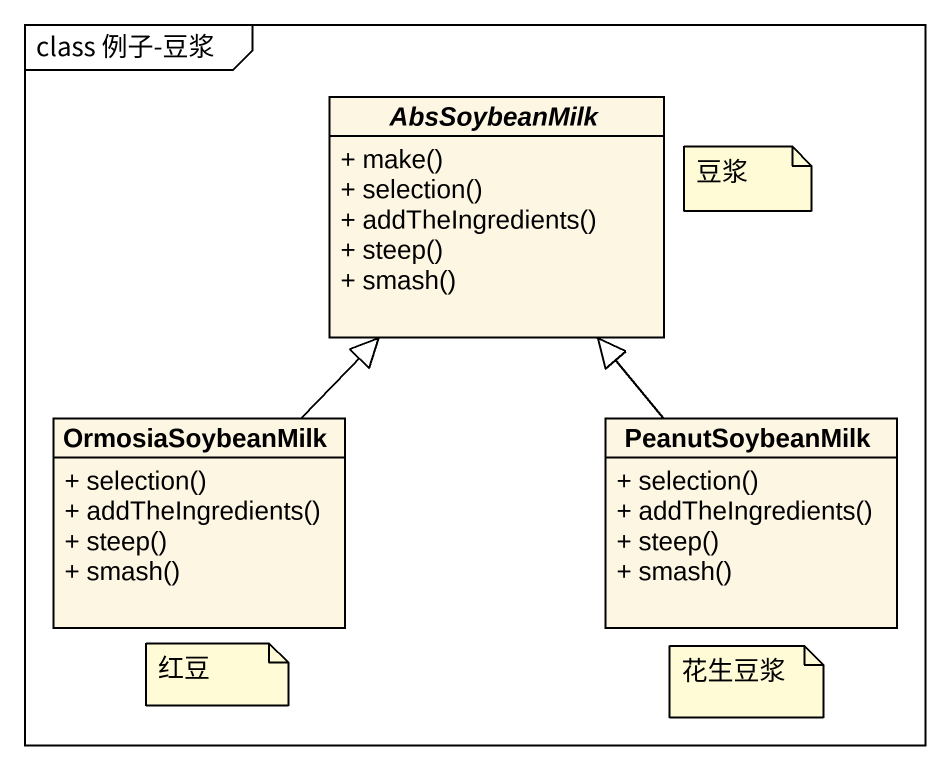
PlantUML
@startuml
mainframe class 例子-豆浆
hide circle
hide empty members
skinparam classAttributeIconSize 0
abstract class AbsSoybeanMilk {
  + make()
  + selection()
  + addTheIngredients()
  + steep()
  + smash()
}
class OrmosiaSoybeanMilk {
  + selection()
  + addTheIngredients()
  + steep()
  + smash()
}
class PeanutSoybeanMilk {
  + selection()
  + addTheIngredients()
  + steep()
  + smash()
}
OrmosiaSoybeanMilk -up-|> AbsSoybeanMilk
PeanutSoybeanMilk -up-|> AbsSoybeanMilk
note as N1
  豆浆
end note
note as N2
  红豆
end note
note as N3
  花生豆浆
end note
@enduml
